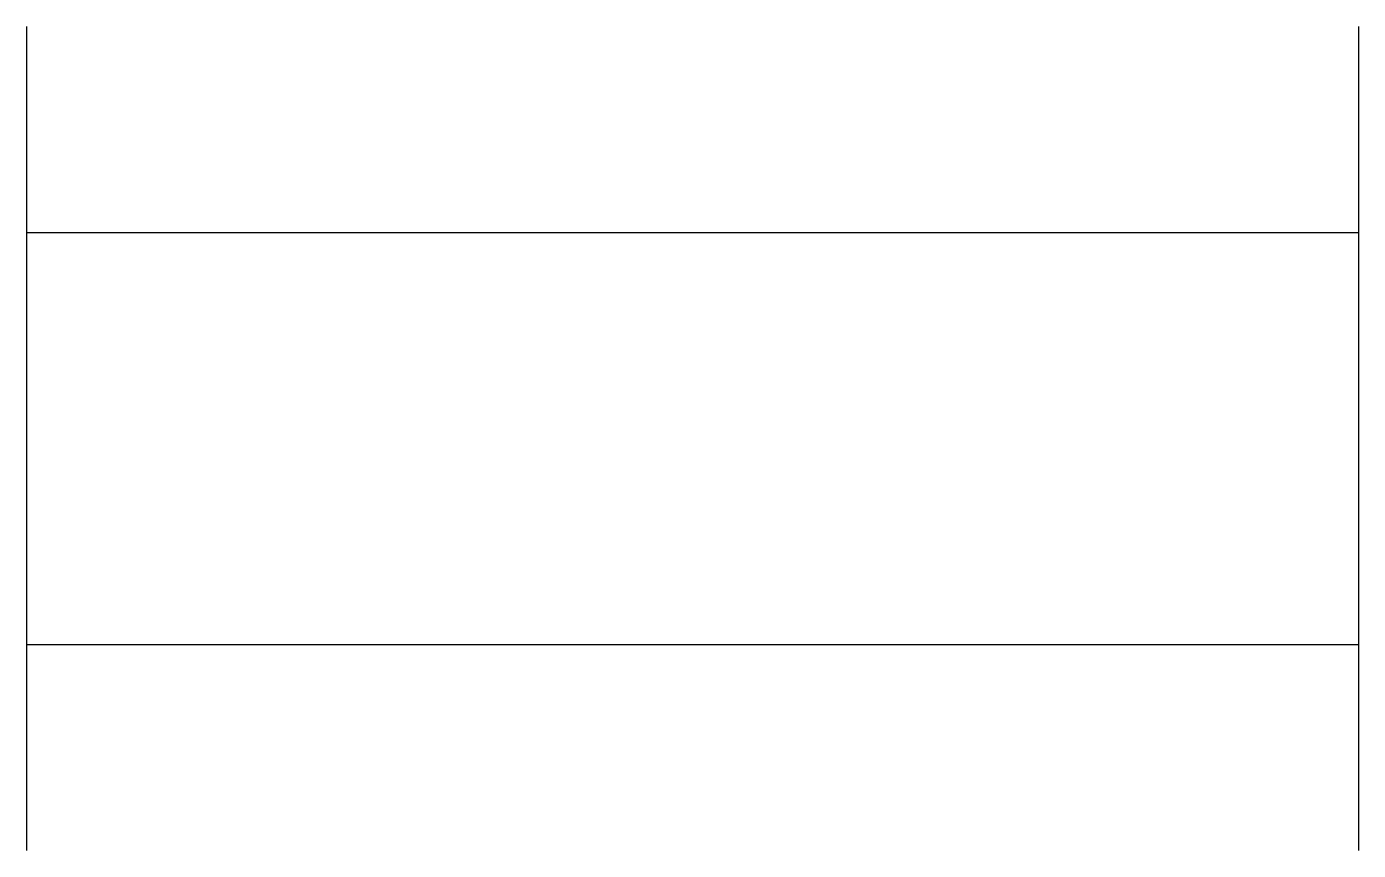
# Model space of a CAD drawing. Header units: metres. Extents: x 331.2 to 339.29, y 69.27 to 74.27.
import ezdxf

# ---------------------------------------------------------------- set-up
doc = ezdxf.new("R2010")
doc.units = ezdxf.units.M
doc.header["$MEASUREMENT"] = 0
doc.layers.get('0').update_dxf_attribs({"linetype": 'CONTINUOUS'})

msp = doc.modelspace()

# ---------------------------------------------------------------- linework, layer by layer
at = {"color": 13, "linetype": 'Continuous'}
for p, q in [((331.1995, 74.2697), (331.1995, 69.2697)), ((339.2853, 74.2697), (339.2853, 69.2697)), ((331.1995, 73.0197), (339.2853, 73.0197)), ((331.1995, 70.5197), (339.2853, 70.5197))]:
    msp.add_line(p, q, dxfattribs=at)

doc.saveas('drawing.dxf')
